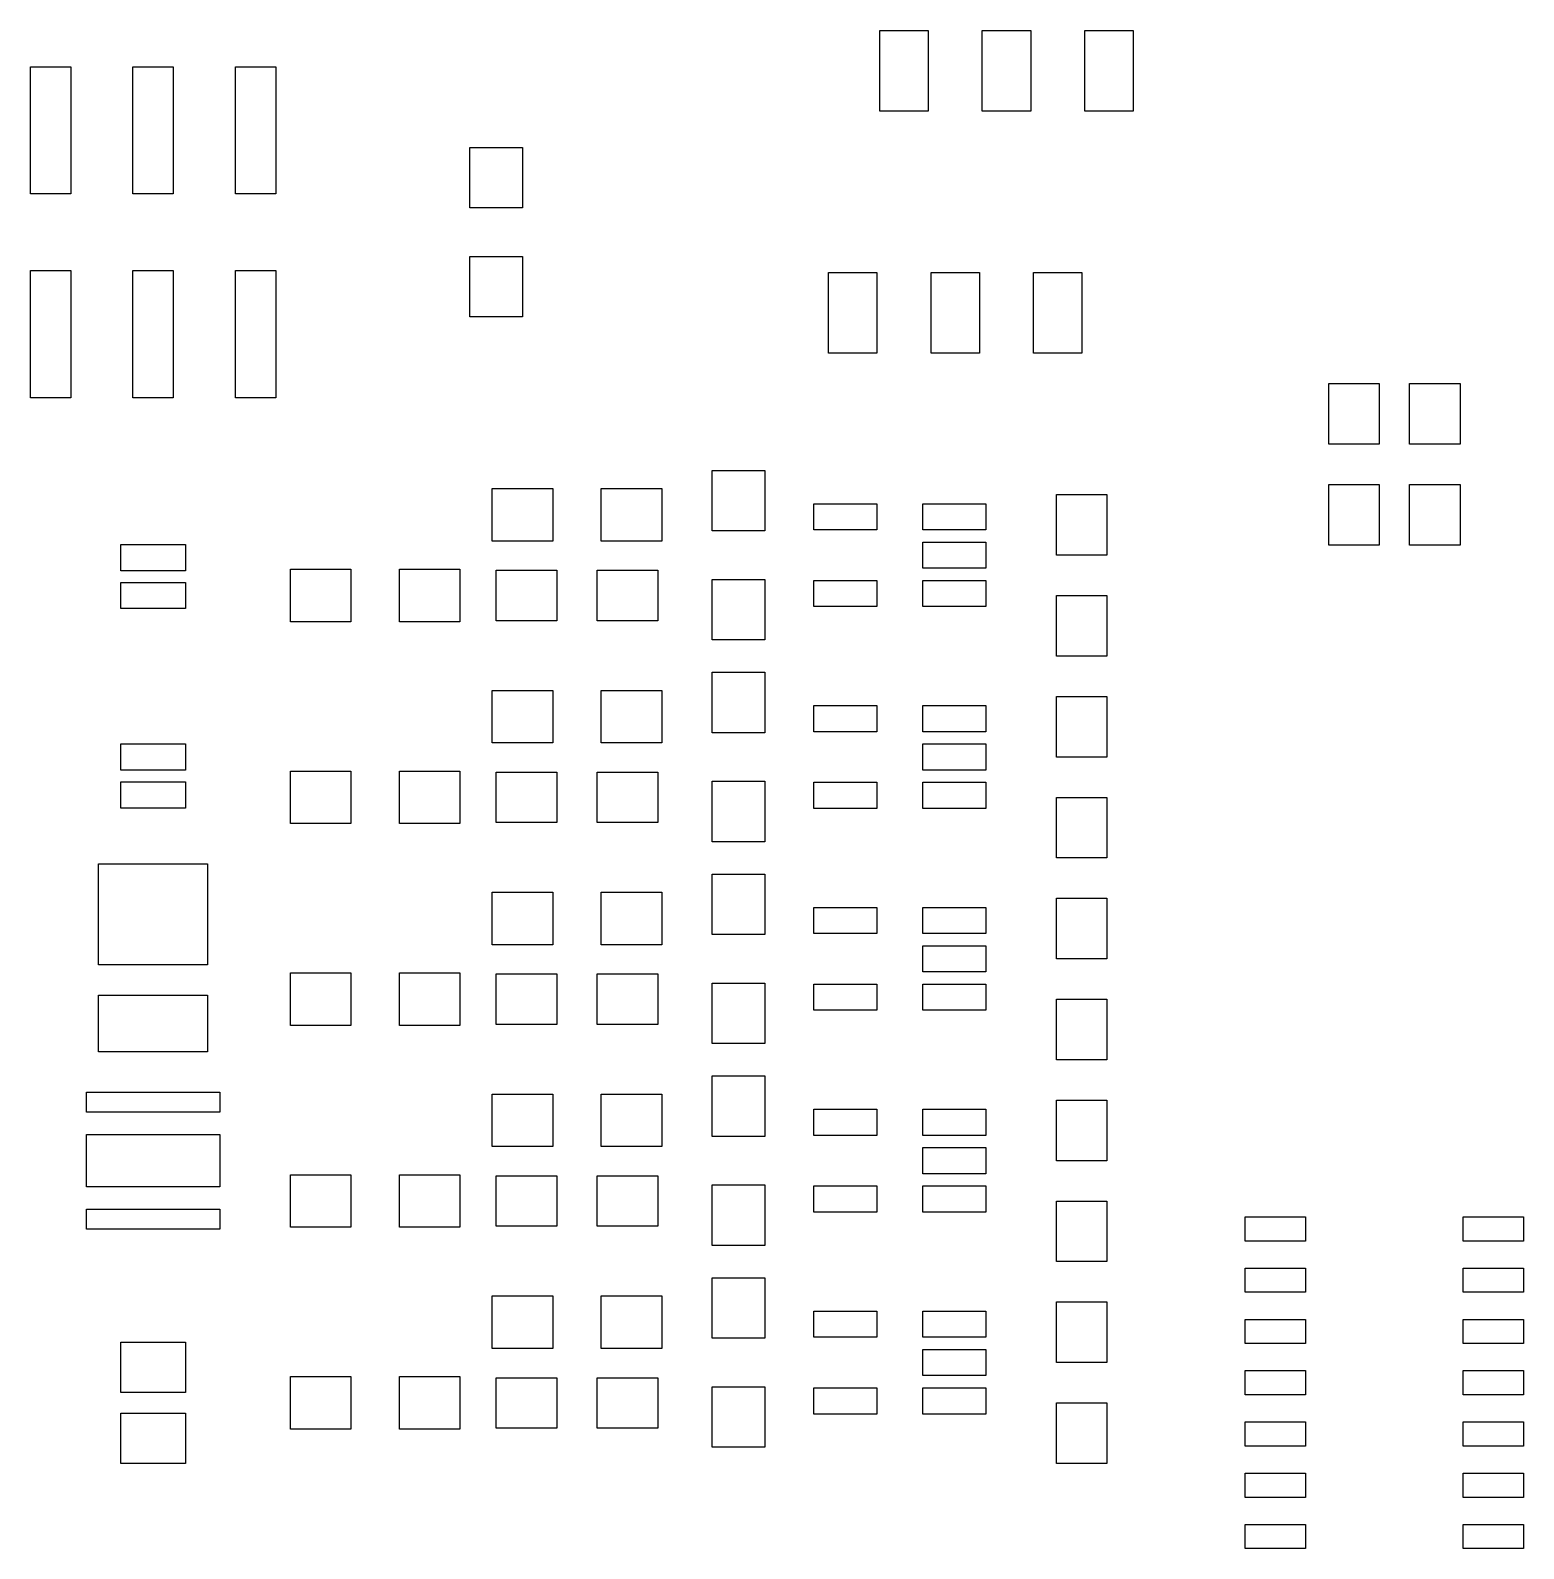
# Model space of a CAD drawing. Extents: x 126 to 162.9, y -104.6 to -67.
import ezdxf

# ---------------------------------------------------------------- set-up
doc = ezdxf.new("R2010")
doc.units = 0
doc.header["$MEASUREMENT"] = 0
doc.layers.add('BLACK', color=7, linetype='CONTINUOUS')

msp = doc.modelspace()

# ---------------------------------------------------------------- linework, layer by layer
at = {"layer": 'BLACK', "linetype": 'CONTINUOUS'}
for p, q in [((147, -69), (147, -67)), ((147, -67), (148.2, -67)), ((148.2, -67), (148.2, -69)), ((149.54, -69), (149.54, -67)), ((149.54, -67), (150.74, -67)), ((150.74, -67), (150.74, -69)), ((152.08, -69), (152.08, -67)), ((152.08, -67), (153.28, -67)), ((153.28, -67), (153.28, -69)), ((125.96, -71.05), (125.96, -67.9)), ((125.96, -67.9), (126.96, -67.9)), ((126.96, -67.9), (126.96, -71.05)), ((128.5, -71.05), (128.5, -67.9)), ((128.5, -67.9), (129.5, -67.9)), ((129.5, -67.9), (129.5, -71.05)), ((131.04, -71.05), (131.04, -67.9)), ((131.04, -67.9), (132.04, -67.9)), ((132.04, -67.9), (132.04, -71.05)), ((148.2, -69), (147, -69)), ((150.74, -69), (149.54, -69)), ((153.28, -69), (152.08, -69)), ((136.85, -71.4), (136.85, -69.9)), ((136.85, -69.9), (138.15, -69.9)), ((138.15, -69.9), (138.15, -71.4)), ((126.96, -71.05), (125.96, -71.05)), ((129.5, -71.05), (128.5, -71.05)), ((132.04, -71.05), (131.04, -71.05)), ((138.15, -71.4), (136.85, -71.4)), ((125.96, -76.1), (125.96, -72.95)), ((125.96, -72.95), (126.96, -72.95)), ((126.96, -72.95), (126.96, -76.1)), ((128.5, -76.1), (128.5, -72.95)), ((128.5, -72.95), (129.5, -72.95)), ((129.5, -72.95), (129.5, -76.1)), ((131.04, -76.1), (131.04, -72.95)), ((131.04, -72.95), (132.04, -72.95)), ((132.04, -72.95), (132.04, -76.1)), ((136.85, -74.1), (136.85, -72.6)), ((136.85, -72.6), (138.15, -72.6)), ((138.15, -72.6), (138.15, -74.1)), ((145.73, -75), (145.73, -73)), ((145.73, -73), (146.93, -73)), ((146.93, -73), (146.93, -75)), ((148.27, -75), (148.27, -73)), ((148.27, -73), (149.47, -73)), ((149.47, -73), (149.47, -75)), ((150.81, -75), (150.81, -73)), ((150.81, -73), (152.01, -73)), ((152.01, -73), (152.01, -75)), ((138.15, -74.1), (136.85, -74.1)), ((146.93, -75), (145.73, -75)), ((149.47, -75), (148.27, -75)), ((152.01, -75), (150.81, -75)), ((158.125, -77.25), (158.125, -75.75)), ((158.125, -75.75), (159.375, -75.75)), ((159.375, -75.75), (159.375, -77.25)), ((160.125, -77.25), (160.125, -75.75)), ((160.125, -75.75), (161.375, -75.75)), ((161.375, -75.75), (161.375, -77.25)), ((126.96, -76.1), (125.96, -76.1)), ((129.5, -76.1), (128.5, -76.1)), ((132.04, -76.1), (131.04, -76.1)), ((159.375, -77.25), (158.125, -77.25)), ((161.375, -77.25), (160.125, -77.25)), ((142.85, -79.4), (142.85, -77.9)), ((142.85, -77.9), (144.15, -77.9)), ((144.15, -77.9), (144.15, -79.4)), ((137.4, -79.65), (137.4, -78.35)), ((137.4, -78.35), (138.9, -78.35)), ((138.9, -78.35), (138.9, -79.65)), ((140.1, -79.65), (140.1, -78.35)), ((140.1, -78.35), (141.6, -78.35)), ((141.6, -78.35), (141.6, -79.65)), ((151.375, -80), (151.375, -78.5)), ((151.375, -78.5), (152.625, -78.5)), ((152.625, -78.5), (152.625, -80)), ((158.125, -79.75), (158.125, -78.25)), ((158.125, -78.25), (159.375, -78.25)), ((159.375, -78.25), (159.375, -79.75)), ((160.125, -79.75), (160.125, -78.25)), ((160.125, -78.25), (161.375, -78.25)), ((161.375, -78.25), (161.375, -79.75)), ((145.37, -79.375), (145.37, -78.725)), ((145.37, -78.725), (146.93, -78.725)), ((146.93, -78.725), (146.93, -79.375)), ((148.07, -79.375), (148.07, -78.725)), ((148.07, -78.725), (149.63, -78.725)), ((149.63, -78.725), (149.63, -79.375)), ((138.9, -79.65), (137.4, -79.65)), ((141.6, -79.65), (140.1, -79.65)), ((144.15, -79.4), (142.85, -79.4)), ((146.93, -79.375), (145.37, -79.375)), ((149.63, -79.375), (148.07, -79.375)), ((148.07, -80.325), (148.07, -79.675)), ((148.07, -79.675), (149.63, -79.675)), ((149.63, -79.675), (149.63, -80.325)), ((128.2, -80.385), (128.2, -79.735)), ((128.2, -79.735), (129.8, -79.735)), ((129.8, -79.735), (129.8, -80.385)), ((152.625, -80), (151.375, -80)), ((159.375, -79.75), (158.125, -79.75)), ((161.375, -79.75), (160.125, -79.75)), ((129.8, -80.385), (128.2, -80.385)), ((132.4, -81.65), (132.4, -80.35)), ((132.4, -80.35), (133.9, -80.35)), ((133.9, -80.35), (133.9, -81.65)), ((135.1, -81.65), (135.1, -80.35)), ((135.1, -80.35), (136.6, -80.35)), ((136.6, -80.35), (136.6, -81.65)), ((137.5, -81.625), (137.5, -80.375)), ((137.5, -80.375), (139, -80.375)), ((139, -80.375), (139, -81.625)), ((140, -81.625), (140, -80.375)), ((140, -80.375), (141.5, -80.375)), ((141.5, -80.375), (141.5, -81.625)), ((149.63, -80.325), (148.07, -80.325)), ((128.2, -81.325), (128.2, -80.675)), ((128.2, -80.675), (129.8, -80.675)), ((129.8, -80.675), (129.8, -81.325)), ((142.85, -82.1), (142.85, -80.6)), ((142.85, -80.6), (144.15, -80.6)), ((144.15, -80.6), (144.15, -82.1)), ((145.37, -81.275), (145.37, -80.625)), ((145.37, -80.625), (146.93, -80.625)), ((146.93, -80.625), (146.93, -81.275)), ((148.07, -81.275), (148.07, -80.625)), ((148.07, -80.625), (149.63, -80.625)), ((149.63, -80.625), (149.63, -81.275)), ((151.375, -82.5), (151.375, -81)), ((151.375, -81), (152.625, -81)), ((152.625, -81), (152.625, -82.5)), ((129.8, -81.325), (128.2, -81.325)), ((146.93, -81.275), (145.37, -81.275)), ((149.63, -81.275), (148.07, -81.275)), ((133.9, -81.65), (132.4, -81.65)), ((136.6, -81.65), (135.1, -81.65)), ((139, -81.625), (137.5, -81.625)), ((141.5, -81.625), (140, -81.625)), ((144.15, -82.1), (142.85, -82.1)), ((152.625, -82.5), (151.375, -82.5)), ((142.85, -84.4), (142.85, -82.9)), ((142.85, -82.9), (144.15, -82.9)), ((144.15, -82.9), (144.15, -84.4)), ((137.4, -84.65), (137.4, -83.35)), ((137.4, -83.35), (138.9, -83.35)), ((138.9, -83.35), (138.9, -84.65)), ((140.1, -84.65), (140.1, -83.35)), ((140.1, -83.35), (141.6, -83.35)), ((141.6, -83.35), (141.6, -84.65)), ((145.37, -84.375), (145.37, -83.725)), ((145.37, -83.725), (146.93, -83.725)), ((146.93, -83.725), (146.93, -84.375)), ((148.07, -84.375), (148.07, -83.725)), ((148.07, -83.725), (149.63, -83.725)), ((149.63, -83.725), (149.63, -84.375)), ((151.375, -85), (151.375, -83.5)), ((151.375, -83.5), (152.625, -83.5)), ((152.625, -83.5), (152.625, -85)), ((144.15, -84.4), (142.85, -84.4)), ((146.93, -84.375), (145.37, -84.375)), ((149.63, -84.375), (148.07, -84.375)), ((128.2, -85.325), (128.2, -84.675)), ((128.2, -84.675), (129.8, -84.675)), ((129.8, -84.675), (129.8, -85.325)), ((138.9, -84.65), (137.4, -84.65)), ((141.6, -84.65), (140.1, -84.65)), ((148.07, -85.325), (148.07, -84.675)), ((148.07, -84.675), (149.63, -84.675)), ((149.63, -84.675), (149.63, -85.325)), ((129.8, -85.325), (128.2, -85.325)), ((132.4, -86.65), (132.4, -85.35)), ((132.4, -85.35), (133.9, -85.35)), ((133.9, -85.35), (133.9, -86.65)), ((135.1, -86.65), (135.1, -85.35)), ((135.1, -85.35), (136.6, -85.35)), ((136.6, -85.35), (136.6, -86.65)), ((149.63, -85.325), (148.07, -85.325)), ((152.625, -85), (151.375, -85)), ((128.2, -86.265), (128.2, -85.615)), ((128.2, -85.615), (129.8, -85.615)), ((129.8, -85.615), (129.8, -86.265)), ((137.5, -86.625), (137.5, -85.375)), ((137.5, -85.375), (139, -85.375)), ((139, -85.375), (139, -86.625)), ((140, -86.625), (140, -85.375)), ((140, -85.375), (141.5, -85.375)), ((141.5, -85.375), (141.5, -86.625)), ((142.85, -87.1), (142.85, -85.6)), ((142.85, -85.6), (144.15, -85.6)), ((144.15, -85.6), (144.15, -87.1)), ((145.37, -86.275), (145.37, -85.625)), ((145.37, -85.625), (146.93, -85.625)), ((146.93, -85.625), (146.93, -86.275)), ((148.07, -86.275), (148.07, -85.625)), ((148.07, -85.625), (149.63, -85.625)), ((149.63, -85.625), (149.63, -86.275)), ((151.375, -87.5), (151.375, -86)), ((151.375, -86), (152.625, -86)), ((152.625, -86), (152.625, -87.5)), ((129.8, -86.265), (128.2, -86.265)), ((146.93, -86.275), (145.37, -86.275)), ((149.63, -86.275), (148.07, -86.275)), ((133.9, -86.65), (132.4, -86.65)), ((136.6, -86.65), (135.1, -86.65)), ((139, -86.625), (137.5, -86.625)), ((141.5, -86.625), (140, -86.625)), ((144.15, -87.1), (142.85, -87.1)), ((152.625, -87.5), (151.375, -87.5)), ((127.65, -90.15), (127.65, -87.65)), ((127.65, -87.65), (130.35, -87.65)), ((130.35, -87.65), (130.35, -90.15)), ((142.85, -89.4), (142.85, -87.9)), ((142.85, -87.9), (144.15, -87.9)), ((144.15, -87.9), (144.15, -89.4)), ((137.4, -89.65), (137.4, -88.35)), ((137.4, -88.35), (138.9, -88.35)), ((138.9, -88.35), (138.9, -89.65)), ((140.1, -89.65), (140.1, -88.35)), ((140.1, -88.35), (141.6, -88.35)), ((141.6, -88.35), (141.6, -89.65)), ((145.37, -89.375), (145.37, -88.725)), ((145.37, -88.725), (146.93, -88.725)), ((146.93, -88.725), (146.93, -89.375)), ((148.07, -89.375), (148.07, -88.725)), ((148.07, -88.725), (149.63, -88.725)), ((149.63, -88.725), (149.63, -89.375)), ((151.375, -90), (151.375, -88.5)), ((151.375, -88.5), (152.625, -88.5)), ((152.625, -88.5), (152.625, -90)), ((144.15, -89.4), (142.85, -89.4)), ((146.93, -89.375), (145.37, -89.375)), ((149.63, -89.375), (148.07, -89.375)), ((138.9, -89.65), (137.4, -89.65)), ((141.6, -89.65), (140.1, -89.65)), ((148.07, -90.325), (148.07, -89.675)), ((148.07, -89.675), (149.63, -89.675)), ((149.63, -89.675), (149.63, -90.325)), ((130.35, -90.15), (127.65, -90.15)), ((152.625, -90), (151.375, -90)), ((132.4, -91.65), (132.4, -90.35)), ((132.4, -90.35), (133.9, -90.35)), ((133.9, -90.35), (133.9, -91.65)), ((135.1, -91.65), (135.1, -90.35)), ((135.1, -90.35), (136.6, -90.35)), ((136.6, -90.35), (136.6, -91.65)), ((137.5, -91.625), (137.5, -90.375)), ((137.5, -90.375), (139, -90.375)), ((139, -90.375), (139, -91.625)), ((140, -91.625), (140, -90.375)), ((140, -90.375), (141.5, -90.375)), ((141.5, -90.375), (141.5, -91.625)), ((142.85, -92.1), (142.85, -90.6)), ((142.85, -90.6), (144.15, -90.6)), ((144.15, -90.6), (144.15, -92.1)), ((145.37, -91.275), (145.37, -90.625)), ((145.37, -90.625), (146.93, -90.625)), ((146.93, -90.625), (146.93, -91.275)), ((149.63, -90.325), (148.07, -90.325)), ((148.07, -91.275), (148.07, -90.625)), ((148.07, -90.625), (149.63, -90.625)), ((149.63, -90.625), (149.63, -91.275)), ((127.65, -92.3), (127.65, -90.9)), ((127.65, -90.9), (130.35, -90.9)), ((130.35, -90.9), (130.35, -92.3)), ((151.375, -92.5), (151.375, -91)), ((151.375, -91), (152.625, -91)), ((152.625, -91), (152.625, -92.5)), ((146.93, -91.275), (145.37, -91.275)), ((149.63, -91.275), (148.07, -91.275)), ((133.9, -91.65), (132.4, -91.65)), ((136.6, -91.65), (135.1, -91.65)), ((139, -91.625), (137.5, -91.625)), ((141.5, -91.625), (140, -91.625)), ((144.15, -92.1), (142.85, -92.1)), ((130.35, -92.3), (127.65, -92.3)), ((152.625, -92.5), (151.375, -92.5)), ((142.85, -94.4), (142.85, -92.9)), ((142.85, -92.9), (144.15, -92.9)), ((144.15, -92.9), (144.15, -94.4)), ((127.35, -93.8), (127.35, -93.3)), ((127.35, -93.3), (130.65, -93.3)), ((130.65, -93.3), (130.65, -93.8)), ((137.4, -94.65), (137.4, -93.35)), ((137.4, -93.35), (138.9, -93.35)), ((138.9, -93.35), (138.9, -94.65)), ((140.1, -94.65), (140.1, -93.35)), ((140.1, -93.35), (141.6, -93.35)), ((141.6, -93.35), (141.6, -94.65)), ((151.375, -95), (151.375, -93.5)), ((151.375, -93.5), (152.625, -93.5)), ((152.625, -93.5), (152.625, -95)), ((130.65, -93.8), (127.35, -93.8)), ((145.37, -94.375), (145.37, -93.725)), ((145.37, -93.725), (146.93, -93.725)), ((146.93, -93.725), (146.93, -94.375)), ((148.07, -94.375), (148.07, -93.725)), ((148.07, -93.725), (149.63, -93.725)), ((149.63, -93.725), (149.63, -94.375)), ((127.35, -95.65), (127.35, -94.35)), ((127.35, -94.35), (130.65, -94.35)), ((130.65, -94.35), (130.65, -95.65)), ((144.15, -94.4), (142.85, -94.4)), ((146.93, -94.375), (145.37, -94.375)), ((149.63, -94.375), (148.07, -94.375)), ((138.9, -94.65), (137.4, -94.65)), ((141.6, -94.65), (140.1, -94.65)), ((148.07, -95.325), (148.07, -94.675)), ((148.07, -94.675), (149.63, -94.675)), ((149.63, -94.675), (149.63, -95.325)), ((152.625, -95), (151.375, -95)), ((132.4, -96.65), (132.4, -95.35)), ((132.4, -95.35), (133.9, -95.35)), ((133.9, -95.35), (133.9, -96.65)), ((135.1, -96.65), (135.1, -95.35)), ((135.1, -95.35), (136.6, -95.35)), ((136.6, -95.35), (136.6, -96.65)), ((137.5, -96.625), (137.5, -95.375)), ((137.5, -95.375), (139, -95.375)), ((139, -95.375), (139, -96.625)), ((140, -96.625), (140, -95.375)), ((140, -95.375), (141.5, -95.375)), ((141.5, -95.375), (141.5, -96.625)), ((149.63, -95.325), (148.07, -95.325)), ((130.65, -95.65), (127.35, -95.65)), ((142.85, -97.1), (142.85, -95.6)), ((142.85, -95.6), (144.15, -95.6)), ((144.15, -95.6), (144.15, -97.1)), ((145.37, -96.275), (145.37, -95.625)), ((145.37, -95.625), (146.93, -95.625)), ((146.93, -95.625), (146.93, -96.275)), ((148.07, -96.275), (148.07, -95.625)), ((148.07, -95.625), (149.63, -95.625)), ((149.63, -95.625), (149.63, -96.275)), ((127.35, -96.7), (127.35, -96.2)), ((127.35, -96.2), (130.65, -96.2)), ((130.65, -96.2), (130.65, -96.7)), ((146.93, -96.275), (145.37, -96.275)), ((149.63, -96.275), (148.07, -96.275)), ((151.375, -97.5), (151.375, -96)), ((151.375, -96), (152.625, -96)), ((152.625, -96), (152.625, -97.5)), ((133.9, -96.65), (132.4, -96.65)), ((136.6, -96.65), (135.1, -96.65)), ((139, -96.625), (137.5, -96.625)), ((141.5, -96.625), (140, -96.625)), ((156.05, -96.99), (156.05, -96.39)), ((156.05, -96.39), (157.55, -96.39)), ((157.55, -96.39), (157.55, -96.99)), ((161.45, -96.99), (161.45, -96.39)), ((161.45, -96.39), (162.95, -96.39)), ((162.95, -96.39), (162.95, -96.99)), ((130.65, -96.7), (127.35, -96.7)), ((157.55, -96.99), (156.05, -96.99)), ((162.95, -96.99), (161.45, -96.99)), ((144.15, -97.1), (142.85, -97.1)), ((152.625, -97.5), (151.375, -97.5)), ((156.05, -98.26), (156.05, -97.66)), ((156.05, -97.66), (157.55, -97.66)), ((157.55, -97.66), (157.55, -98.26)), ((161.45, -98.26), (161.45, -97.66)), ((161.45, -97.66), (162.95, -97.66)), ((162.95, -97.66), (162.95, -98.26)), ((142.85, -99.4), (142.85, -97.9)), ((142.85, -97.9), (144.15, -97.9)), ((144.15, -97.9), (144.15, -99.4)), ((137.4, -99.65), (137.4, -98.35)), ((137.4, -98.35), (138.9, -98.35)), ((138.9, -98.35), (138.9, -99.65)), ((140.1, -99.65), (140.1, -98.35)), ((140.1, -98.35), (141.6, -98.35)), ((141.6, -98.35), (141.6, -99.65)), ((151.375, -100), (151.375, -98.5)), ((151.375, -98.5), (152.625, -98.5)), ((152.625, -98.5), (152.625, -100)), ((157.55, -98.26), (156.05, -98.26)), ((162.95, -98.26), (161.45, -98.26)), ((145.37, -99.375), (145.37, -98.725)), ((145.37, -98.725), (146.93, -98.725)), ((146.93, -98.725), (146.93, -99.375)), ((148.07, -99.375), (148.07, -98.725)), ((148.07, -98.725), (149.63, -98.725)), ((149.63, -98.725), (149.63, -99.375)), ((156.05, -99.53), (156.05, -98.93)), ((156.05, -98.93), (157.55, -98.93)), ((157.55, -98.93), (157.55, -99.53)), ((161.45, -99.53), (161.45, -98.93)), ((161.45, -98.93), (162.95, -98.93)), ((162.95, -98.93), (162.95, -99.53)), ((128.2, -100.745), (128.2, -99.495)), ((128.2, -99.495), (129.8, -99.495)), ((129.8, -99.495), (129.8, -100.745)), ((138.9, -99.65), (137.4, -99.65)), ((141.6, -99.65), (140.1, -99.65)), ((144.15, -99.4), (142.85, -99.4)), ((146.93, -99.375), (145.37, -99.375)), ((149.63, -99.375), (148.07, -99.375)), ((157.55, -99.53), (156.05, -99.53)), ((162.95, -99.53), (161.45, -99.53)), ((148.07, -100.325), (148.07, -99.675)), ((148.07, -99.675), (149.63, -99.675)), ((149.63, -99.675), (149.63, -100.325)), ((152.625, -100), (151.375, -100)), ((132.4, -101.65), (132.4, -100.35)), ((132.4, -100.35), (133.9, -100.35)), ((133.9, -100.35), (133.9, -101.65)), ((135.1, -101.65), (135.1, -100.35)), ((135.1, -100.35), (136.6, -100.35)), ((136.6, -100.35), (136.6, -101.65)), ((137.5, -101.625), (137.5, -100.375)), ((137.5, -100.375), (139, -100.375)), ((139, -100.375), (139, -101.625)), ((140, -101.625), (140, -100.375)), ((140, -100.375), (141.5, -100.375)), ((141.5, -100.375), (141.5, -101.625)), ((149.63, -100.325), (148.07, -100.325)), ((156.05, -100.8), (156.05, -100.2)), ((156.05, -100.2), (157.55, -100.2)), ((157.55, -100.2), (157.55, -100.8)), ((161.45, -100.8), (161.45, -100.2)), ((161.45, -100.2), (162.95, -100.2)), ((162.95, -100.2), (162.95, -100.8)), ((129.8, -100.745), (128.2, -100.745)), ((142.85, -102.1), (142.85, -100.6)), ((142.85, -100.6), (144.15, -100.6)), ((144.15, -100.6), (144.15, -102.1)), ((145.37, -101.275), (145.37, -100.625)), ((145.37, -100.625), (146.93, -100.625)), ((146.93, -100.625), (146.93, -101.275)), ((148.07, -101.275), (148.07, -100.625)), ((148.07, -100.625), (149.63, -100.625)), ((149.63, -100.625), (149.63, -101.275)), ((151.375, -102.5), (151.375, -101)), ((151.375, -101), (152.625, -101)), ((152.625, -101), (152.625, -102.5)), ((157.55, -100.8), (156.05, -100.8)), ((162.95, -100.8), (161.45, -100.8)), ((128.2, -102.505), (128.2, -101.255)), ((128.2, -101.255), (129.8, -101.255)), ((129.8, -101.255), (129.8, -102.505)), ((146.93, -101.275), (145.37, -101.275)), ((149.63, -101.275), (148.07, -101.275)), ((156.05, -102.07), (156.05, -101.47)), ((156.05, -101.47), (157.55, -101.47)), ((157.55, -101.47), (157.55, -102.07)), ((161.45, -102.07), (161.45, -101.47)), ((161.45, -101.47), (162.95, -101.47)), ((162.95, -101.47), (162.95, -102.07)), ((133.9, -101.65), (132.4, -101.65)), ((136.6, -101.65), (135.1, -101.65)), ((139, -101.625), (137.5, -101.625)), ((141.5, -101.625), (140, -101.625)), ((144.15, -102.1), (142.85, -102.1)), ((157.55, -102.07), (156.05, -102.07)), ((162.95, -102.07), (161.45, -102.07)), ((129.8, -102.505), (128.2, -102.505)), ((152.625, -102.5), (151.375, -102.5)), ((156.05, -103.34), (156.05, -102.74)), ((156.05, -102.74), (157.55, -102.74)), ((157.55, -102.74), (157.55, -103.34)), ((161.45, -103.34), (161.45, -102.74)), ((161.45, -102.74), (162.95, -102.74)), ((162.95, -102.74), (162.95, -103.34)), ((157.55, -103.34), (156.05, -103.34)), ((162.95, -103.34), (161.45, -103.34)), ((156.05, -104.61), (156.05, -104.01)), ((156.05, -104.01), (157.55, -104.01)), ((157.55, -104.01), (157.55, -104.61)), ((161.45, -104.61), (161.45, -104.01)), ((161.45, -104.01), (162.95, -104.01)), ((162.95, -104.01), (162.95, -104.61)), ((157.55, -104.61), (156.05, -104.61)), ((162.95, -104.61), (161.45, -104.61))]:
    msp.add_line(p, q, dxfattribs=at)

doc.saveas('drawing.dxf')
